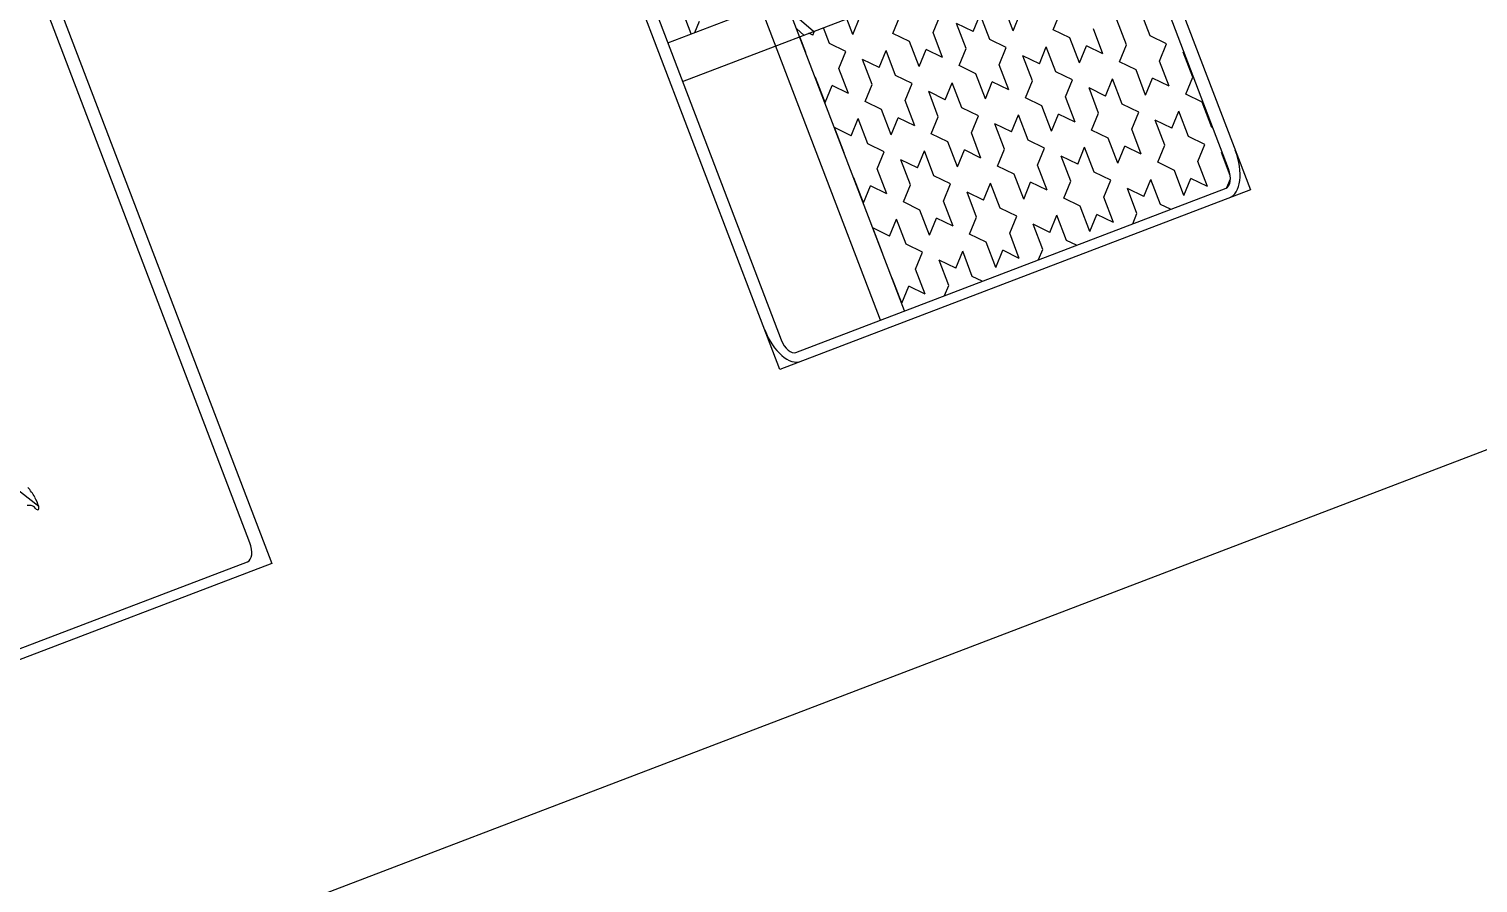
# Model space of a CAD drawing. Header units: inches. Extents: x -5597760 to 21122418, y -37133 to 23298423.
# Drawn here: x 4081354 to 5031473, y 4810046 to 5370000 of the extents above; entities that cross this region are included whole.
import ezdxf

# ---------------------------------------------------------------- set-up
doc = ezdxf.new("R2010")
doc.units = ezdxf.units.IN
doc.header["$MEASUREMENT"] = 0
doc.layers.add('www.cad-blocks.net', color=7, linetype='Continuous')
doc.styles.add('DIM_FONT', font='SIMPLEX.shx', dxfattribs={"width": 0.8})

# ---------------------------------------------------------------- blocks, each defined once
blk = doc.blocks.new('A$C4F8775C5')
for p, q in [((0, 0), (0, 2)), ((1.1, 2), (1.1, 0)), ((0.0258, 1.4915), (0.0258, 0.0322)), ((0.2435, 0.0122), (0.2435, 1.2389)), ((0.2995, 0.0122), (0.2995, 1.2389)), ((1.0716, 0.0322), (1.0716, 1.1417)), ((0.0801, 0.408), (0.0801, 0.4345)), ((0.0892, 0.408), (0.1076, 0.4186)), ((0.0258, 0.408), (1.0716, 0.408)), ((0.3318, 0.359), (0.2995, 0.3913)), ((0.3093, 0.359), (0.2995, 0.3689)), ((0.0258, 0.359), (1.0716, 0.359)), ((0.3, 0.3392), (0.3, 0.359)), ((0.3275, 0.3551), (0.3208, 0.359)), ((0.3275, 0.3551), (0.3343, 0.359)), ((0.355, 0.3392), (0.355, 0.359)), ((0.41, 0.3392), (0.41, 0.359)), ((0.41, 0.3392), (0.4375, 0.3551)), ((0.2995, 0.3389), (0.3, 0.3392)), ((0.3825, 0.3234), (0.355, 0.3392)), ((0.4925, 0.3234), (0.52, 0.3392)), ((0.355, 0.3075), (0.3825, 0.3234)), ((0.52, 0.3075), (0.4925, 0.3234)), ((0.575, 0.3075), (0.6025, 0.3234)), ((0.3, 0.3075), (0.2995, 0.3078)), ((0.3, 0.2757), (0.3, 0.3075)), ((0.3, 0.2757), (0.3275, 0.2916)), ((0.355, 0.2757), (0.3275, 0.2916)), ((0.355, 0.2757), (0.355, 0.3075)), ((0.41, 0.2757), (0.41, 0.3075)), ((0.4375, 0.2916), (0.41, 0.3075)), ((0.4375, 0.2916), (0.465, 0.3075)), ((0.465, 0.2757), (0.465, 0.3075)), ((0.52, 0.2757), (0.52, 0.3075)), ((0.52, 0.2757), (0.5475, 0.2916)), ((0.575, 0.2757), (0.5475, 0.2916)), ((0.575, 0.2757), (0.575, 0.3075)), ((0.63, 0.2757), (0.63, 0.3075)), ((0.6575, 0.2916), (0.63, 0.3075)), ((0.6575, 0.2916), (0.685, 0.3075)), ((0.685, 0.2757), (0.685, 0.3075)), ((0.74, 0.2757), (0.74, 0.3075)), ((0.74, 0.2757), (0.7675, 0.2916)), ((0.3825, 0.2599), (0.41, 0.2757)), ((0.4925, 0.2599), (0.465, 0.2757)), ((0.6025, 0.2599), (0.63, 0.2757)), ((0.7125, 0.2599), (0.685, 0.2757)), ((0.8225, 0.2599), (0.85, 0.2757)), ((0.41, 0.244), (0.3825, 0.2599)), ((0.465, 0.244), (0.4925, 0.2599)), ((0.63, 0.244), (0.6025, 0.2599)), ((0.685, 0.244), (0.7125, 0.2599)), ((0.85, 0.244), (0.8225, 0.2599)), ((0.3, 0.2122), (0.3, 0.244)), ((0.3275, 0.2281), (0.3, 0.244)), ((0.3275, 0.2281), (0.355, 0.244)), ((0.355, 0.2122), (0.355, 0.244)), ((0.41, 0.2122), (0.41, 0.244)), ((0.465, 0.2122), (0.465, 0.244)), ((0.52, 0.2122), (0.52, 0.244)), ((0.5475, 0.2281), (0.52, 0.244)), ((0.5475, 0.2281), (0.575, 0.244)), ((0.575, 0.2122), (0.575, 0.244)), ((0.63, 0.2122), (0.63, 0.244)), ((0.685, 0.2122), (0.685, 0.244)), ((0.74, 0.2122), (0.74, 0.244)), ((0.7675, 0.2281), (0.74, 0.244)), ((0.7675, 0.2281), (0.795, 0.244)), ((0.795, 0.2122), (0.795, 0.244)), ((0.85, 0.2122), (0.85, 0.244)), ((0.905, 0.2122), (0.905, 0.244)), ((0.96, 0.2122), (0.96, 0.244)), ((1.015, 0.2122), (1.015, 0.244)), ((0.41, 0.2122), (0.4375, 0.2281)), ((0.465, 0.2122), (0.4375, 0.2281)), ((0.63, 0.2122), (0.6575, 0.2281)), ((0.685, 0.2122), (0.6575, 0.2281)), ((0.85, 0.2122), (0.8775, 0.2281)), ((0.905, 0.2122), (0.8775, 0.2281)), ((0.2995, 0.2119), (0.3, 0.2122)), ((0.3825, 0.1964), (0.355, 0.2122)), ((0.4925, 0.1964), (0.52, 0.2122)), ((0.6025, 0.1964), (0.575, 0.2122)), ((0.7125, 0.1964), (0.74, 0.2122)), ((0.8225, 0.1964), (0.795, 0.2122)), ((0.9325, 0.1964), (0.96, 0.2122)), ((1.0424, 0.1964), (1.015, 0.2122)), ((0.355, 0.1805), (0.3825, 0.1964)), ((0.52, 0.1805), (0.4925, 0.1964)), ((0.575, 0.1805), (0.6025, 0.1964)), ((0.74, 0.1805), (0.7125, 0.1964)), ((0.795, 0.1805), (0.8225, 0.1964)), ((0.96, 0.1805), (0.9325, 0.1964)), ((1.015, 0.1805), (1.0424, 0.1964)), ((0.3, 0.1805), (0.2995, 0.1808)), ((0.3, 0.1487), (0.3, 0.1805)), ((0.355, 0.1487), (0.355, 0.1805)), ((0.41, 0.1487), (0.41, 0.1805)), ((0.4375, 0.1646), (0.41, 0.1805)), ((0.4375, 0.1646), (0.465, 0.1805)), ((0.465, 0.1487), (0.465, 0.1805)), ((0.52, 0.1487), (0.52, 0.1805)), ((0.575, 0.1487), (0.575, 0.1805)), ((0.63, 0.1487), (0.63, 0.1805)), ((0.6575, 0.1646), (0.63, 0.1805)), ((0.6575, 0.1646), (0.685, 0.1805)), ((0.685, 0.1487), (0.685, 0.1805)), ((0.74, 0.1487), (0.74, 0.1805)), ((0.795, 0.1487), (0.795, 0.1805)), ((0.85, 0.1487), (0.85, 0.1805)), ((0.8775, 0.1646), (0.85, 0.1805)), ((0.8775, 0.1646), (0.905, 0.1805)), ((0.905, 0.1487), (0.905, 0.1805)), ((0.96, 0.1487), (0.96, 0.1805)), ((1.015, 0.1487), (1.015, 0.1805)), ((1.0699, 0.1487), (1.0699, 0.1805)), ((1.0716, 0.1795), (1.0699, 0.1805)), ((0.3, 0.1487), (0.3275, 0.1646)), ((0.355, 0.1487), (0.3275, 0.1646)), ((0.52, 0.1487), (0.5475, 0.1646)), ((0.575, 0.1487), (0.5475, 0.1646)), ((0.74, 0.1487), (0.7675, 0.1646)), ((0.795, 0.1487), (0.7675, 0.1646)), ((0.96, 0.1487), (0.9875, 0.1646)), ((1.015, 0.1487), (0.9875, 0.1646)), ((0.3825, 0.1329), (0.41, 0.1487)), ((0.4925, 0.1329), (0.465, 0.1487)), ((0.6025, 0.1329), (0.63, 0.1487)), ((0.7125, 0.1329), (0.685, 0.1487)), ((0.8225, 0.1329), (0.85, 0.1487)), ((0.9325, 0.1329), (0.905, 0.1487)), ((1.0424, 0.1329), (1.0699, 0.1487)), ((0.41, 0.117), (0.3825, 0.1329)), ((0.465, 0.117), (0.4925, 0.1329)), ((0.63, 0.117), (0.6025, 0.1329)), ((0.685, 0.117), (0.7125, 0.1329)), ((0.85, 0.117), (0.8225, 0.1329)), ((0.905, 0.117), (0.9325, 0.1329)), ((1.0699, 0.117), (1.0424, 0.1329)), ((0.3, 0.0852), (0.3, 0.117)), ((0.3275, 0.1011), (0.3, 0.117)), ((0.3275, 0.1011), (0.355, 0.117)), ((0.355, 0.0852), (0.355, 0.117)), ((0.41, 0.0852), (0.41, 0.117)), ((0.465, 0.0852), (0.465, 0.117)), ((0.52, 0.0852), (0.52, 0.117)), ((0.5475, 0.1011), (0.52, 0.117)), ((0.5475, 0.1011), (0.575, 0.117)), ((0.575, 0.0852), (0.575, 0.117)), ((0.63, 0.0852), (0.63, 0.117)), ((0.685, 0.0852), (0.685, 0.117)), ((0.74, 0.0852), (0.74, 0.117)), ((0.7675, 0.1011), (0.74, 0.117)), ((0.7675, 0.1011), (0.795, 0.117)), ((0.795, 0.0852), (0.795, 0.117)), ((0.85, 0.0852), (0.85, 0.117)), ((0.905, 0.0852), (0.905, 0.117)), ((0.96, 0.0852), (0.96, 0.117)), ((0.9875, 0.1011), (0.96, 0.117)), ((0.9875, 0.1011), (1.015, 0.117)), ((1.015, 0.0852), (1.015, 0.117)), ((1.0699, 0.0852), (1.0699, 0.117)), ((0.41, 0.0852), (0.4375, 0.1011)), ((0.465, 0.0852), (0.4375, 0.1011)), ((0.63, 0.0852), (0.6575, 0.1011)), ((0.685, 0.0852), (0.6575, 0.1011)), ((0.85, 0.0852), (0.8775, 0.1011)), ((0.905, 0.0852), (0.8775, 0.1011)), ((1.0699, 0.0852), (1.0716, 0.0862)), ((0.2995, 0.0849), (0.3, 0.0852)), ((0.3825, 0.0694), (0.355, 0.0852)), ((0.355, 0.0535), (0.3825, 0.0694)), ((0.4925, 0.0694), (0.52, 0.0852)), ((0.52, 0.0535), (0.4925, 0.0694)), ((0.6025, 0.0694), (0.575, 0.0852)), ((0.575, 0.0535), (0.6025, 0.0694)), ((0.7125, 0.0694), (0.74, 0.0852)), ((0.74, 0.0535), (0.7125, 0.0694)), ((0.8225, 0.0694), (0.795, 0.0852)), ((0.795, 0.0535), (0.8225, 0.0694)), ((0.9325, 0.0694), (0.96, 0.0852)), ((0.96, 0.0535), (0.9325, 0.0694)), ((1.0424, 0.0694), (1.015, 0.0852)), ((1.015, 0.0535), (1.0424, 0.0694)), ((0.3, 0.0535), (0.2995, 0.0538)), ((0.3, 0.0217), (0.3, 0.0535)), ((0.355, 0.0217), (0.355, 0.0535)), ((0.41, 0.0217), (0.41, 0.0535)), ((0.4375, 0.0376), (0.41, 0.0535)), ((0.4375, 0.0376), (0.465, 0.0535)), ((0.465, 0.0217), (0.465, 0.0535)), ((0.52, 0.0217), (0.52, 0.0535)), ((0.575, 0.0217), (0.575, 0.0535)), ((0.63, 0.0217), (0.63, 0.0535)), ((0.6575, 0.0376), (0.63, 0.0535)), ((0.6575, 0.0376), (0.685, 0.0535)), ((0.685, 0.0217), (0.685, 0.0535)), ((0.74, 0.0217), (0.74, 0.0535)), ((0.795, 0.0217), (0.795, 0.0535)), ((0.85, 0.0217), (0.85, 0.0535)), ((0.8775, 0.0376), (0.85, 0.0535)), ((0.8775, 0.0376), (0.905, 0.0535)), ((0.905, 0.0217), (0.905, 0.0535)), ((0.96, 0.0217), (0.96, 0.0535)), ((1.015, 0.0217), (1.015, 0.0535)), ((1.0699, 0.0243), (1.0699, 0.0535)), ((1.0716, 0.0525), (1.0699, 0.0535)), ((0.3, 0.0217), (0.3275, 0.0376)), ((0.355, 0.0217), (0.3275, 0.0376)), ((0.52, 0.0217), (0.5475, 0.0376)), ((0.575, 0.0217), (0.5475, 0.0376)), ((0.74, 0.0217), (0.7675, 0.0376)), ((0.795, 0.0217), (0.7675, 0.0376)), ((0.96, 0.0217), (0.9875, 0.0376)), ((1.015, 0.0217), (0.9875, 0.0376)), ((0.3935, 0.0122), (0.41, 0.0217)), ((0.4816, 0.0122), (0.465, 0.0217)), ((0.6134, 0.0122), (0.63, 0.0217)), ((0.7016, 0.0122), (0.685, 0.0217)), ((0.8334, 0.0122), (0.85, 0.0217)), ((0.9215, 0.0122), (0.905, 0.0217)), ((1.0536, 0.0123), (1.0678, 0.0205)), ((0.0458, 0.0122), (1.0516, 0.0122)), ((1.1, 0), (0, 0))]:
    blk.add_line(p, q)
for centre, radius, start, end in [((0.05, 0.05), 0.05, 180, 270), ((1.05, 0.05), 0.05, 270, 0), ((0.0458, 0.0322), 0.02, 180, 270), ((1.0516, 0.0322), 0.02, 270, 0)]:
    blk.add_arc(centre, radius, start, end)
blk = doc.blocks.new('A$C5E4A2205')
for p, q in [((0.9, 2), (0.9, 0)), ((0.8716, 0.0322), (0.8716, 1.1417)), ((0.4688, 0.1611), (0.3912, 0.2312)), ((0.0458, 0.0122), (0.8516, 0.0122)), ((0.9, 0), (0, 0))]:
    blk.add_line(p, q)
for centre, radius, start, end in [((0.4217, 0.1601), 0.0481, 15.5784, 33.8185), ((0.4409, 0.1654), 0.0282, 351.2848, 15.5784), ((0.438, 0.1059), 0.0617, 74.8258, 82.5045), ((0.4512, 0.1545), 0.0113, 31.8123, 74.8258), ((0.4651, 0.1631), 0.00504, 211.8123, 278.514), ((0.4653, 0.1617), 0.00355, 278.514, 351.2848), ((0.8516, 0.0322), 0.02, 270, 0)]:
    blk.add_arc(centre, radius, start, end)
at = {"style": 'DIM_FONT', "width": 0.8, "flags": 9}
for tag in ['YSIZE', 'XSIZE']:
    blk.add_attdef(tag, (0, 2), '', height=0.0005, dxfattribs=at)
blk = doc.blocks.new('format')
at = {"color": 155, "true_color": 0x546d8e}
blk.add_line((47364.4, 14823.4), (110172.9, 14823.4), dxfattribs=at)
blk = doc.blocks.new('01-01-cad-blocks-net-beds')
at = {"xscale": 1000, "yscale": 1000, "zscale": 1000}
for name, p in [('A$C5E4A2205', (18249.9, 5727)), ('A$C4F8775C5', (20338, 5727))]:
    blk.add_blockref(name, p, dxfattribs=at)
at = {"layer": 'www.cad-blocks.net'}
blk.add_blockref('format', (-41848.5, -9482.9), dxfattribs=at)

msp = doc.modelspace()

# ---------------------------------------------------------------- block references
at = {"xscale": 300.1938731896516, "yscale": 554.7683964805537, "zscale": 300.1938731896516, "rotation": 20.89932353322971}
msp.add_blockref('01-01-cad-blocks-net-beds', (3466.3, 689.2), dxfattribs=at)

doc.saveas('drawing.dxf')
